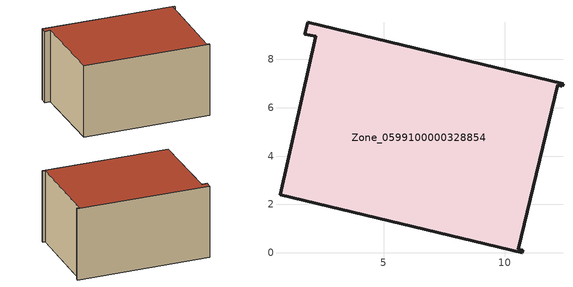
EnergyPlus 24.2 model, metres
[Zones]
Zone_0599100000328854
 floor ground (C_G): 1.76,9.03 1.88,9.53 12.41,6.99 12.39,6.89 12.2,6.94 10.56,0.15 10.76,0.1 10.73,0 0.72,2.4 2.21,8.94 z0
 wall outside (C_F): 10.73,0 10.76,0.1 10.56,0.15 12.2,6.94 12.39,6.89 12.41,6.99 1.88,9.53 1.76,9.03 2.21,8.94 0.72,2.4 10.73,0 z0:6
 roof outside (C_R): 1.76,9.03 2.21,8.94 0.72,2.4 10.73,0 10.76,0.1 10.56,0.15 12.2,6.94 12.39,6.89 12.41,6.99 1.88,9.53 z6
[BUILDING]
Pand.0599100000328854: North Axis=0; Terrain=City; Loads Convergence Tolerance Value=0.04; Temperature Convergence Tolerance Value=0.4; Solar Distribution=FullExterior; Maximum Number of Warmup Days=25; Minimum Number of Warmup Days=1
[Site:Location]
Rotterdam.The.Hague.AP_ZH_NLD Design_Conditions: Latitude=51.96; Longitude=4.45; Time Zone=1; Elevation=-4.5
[SITE:GROUNDTEMPERATURE:BUILDINGSURFACE]
18, 18, 18, 18, 18, 18, 18, 18, 18, 18, 18, 18
[MATERIAL] Thermal Absorptance=0.9; Solar Absorptance=0.7; Visible Absorptance=0.7
Name | Roughness | Thickness | Conductivity | Density | Specific Heat
G.TI.1992-2005 | MediumSmooth | 0.15 | 0.06 | 540 | 1210
F.TI.1992-2005 | Rough | 0.3 | 0.12 | 1920 | 840
R.TI.1992-2005 | MediumRough | 0.2 | 0.08 | 1500 | 1000
[CONSTRUCTION]
C_G: G.TI.1992-2005
C_F: F.TI.1992-2005
C_R: R.TI.1992-2005
[ZONE]
Zone_0599100000328854: Type=1; Multiplier=1; Ceiling Height=Autocalculate; Volume=Autocalculate; Floor Area=autocalculate; Part of Total Floor Area=Yes
[ZONEINFILTRATION:DESIGNFLOWRATE]
Infil_Zone_0599100000328854: Zone or ZoneList or Space or SpaceList=Zone_0599100000328854; Schedule=AlwaysOn; Design Flow Rate Calculation Method=Flow/Area; Flow Rate per Floor Area=0.0015; Constant Term Coefficient=1; Temperature Term Coefficient=0; Velocity Term Coefficient=0; Velocity Squared Term Coefficient=0
[HVACTEMPLATE:ZONE:IDEALLOADSAIRSYSTEM]
Zone_0599100000328854: Maximum Heating Supply Air Temperature=50; Minimum Cooling Supply Air Temperature=13; Maximum Heating Supply Air Humidity Ratio=0.0156; Minimum Cooling Supply Air Humidity Ratio=0.0077; Heating Limit=NoLimit; Cooling Limit=NoLimit; Dehumidification Control Type=ConstantSensibleHeatRatio; Cooling Sensible Heat Ratio=0.7; Dehumidification Setpoint=60; Humidification Control Type=None; Humidification Setpoint=30; Outdoor Air Method=None; Outdoor Air Flow Rate per Person=0.00944; Outdoor Air Flow Rate per Zone Floor Area=0; Outdoor Air Flow Rate per Zone=0; Demand Controlled Ventilation Type=None; Outdoor Air Economizer Type=NoEconomizer; Heat Recovery Type=None; Sensible Heat Recovery Effectiveness=0.7; Latent Heat Recovery Effectiveness=0.65
[ZONECONTROL:THERMOSTAT]
ThermostatControl_Zone_0599100000328854: Zone or ZoneList=Zone_0599100000328854; Control Type Schedule=DualSetpointControlType; Control 1=Thermostat_Zone_0599100000328854; Temperature Difference Between Cutout And Setpoint=0
[THERMOSTATSETPOINT:DUALSETPOINT]
Thermostat_Zone_0599100000328854: Heating Setpoint Temperature Schedule=HeatingSetpoint_Zone_0599100000328854; Cooling Setpoint Temperature Schedule=CoolingSetpoint_Zone_0599100000328854
[SCHEDULE:COMPACT]
HeatingSetpoint_Zone_0599100000328854: Through: 12/31, For: AllDays, Until: 24:00, 21
CoolingSetpoint_Zone_0599100000328854: Through: 12/31, For: AllDays, Until: 24:00, 24
DualSetpointControlType: Through: 12/31, For: AllDays, Until: 24:00, 4
AlwaysOn: Through: 12/31, For: AllDays, Until: 24:00, 1
